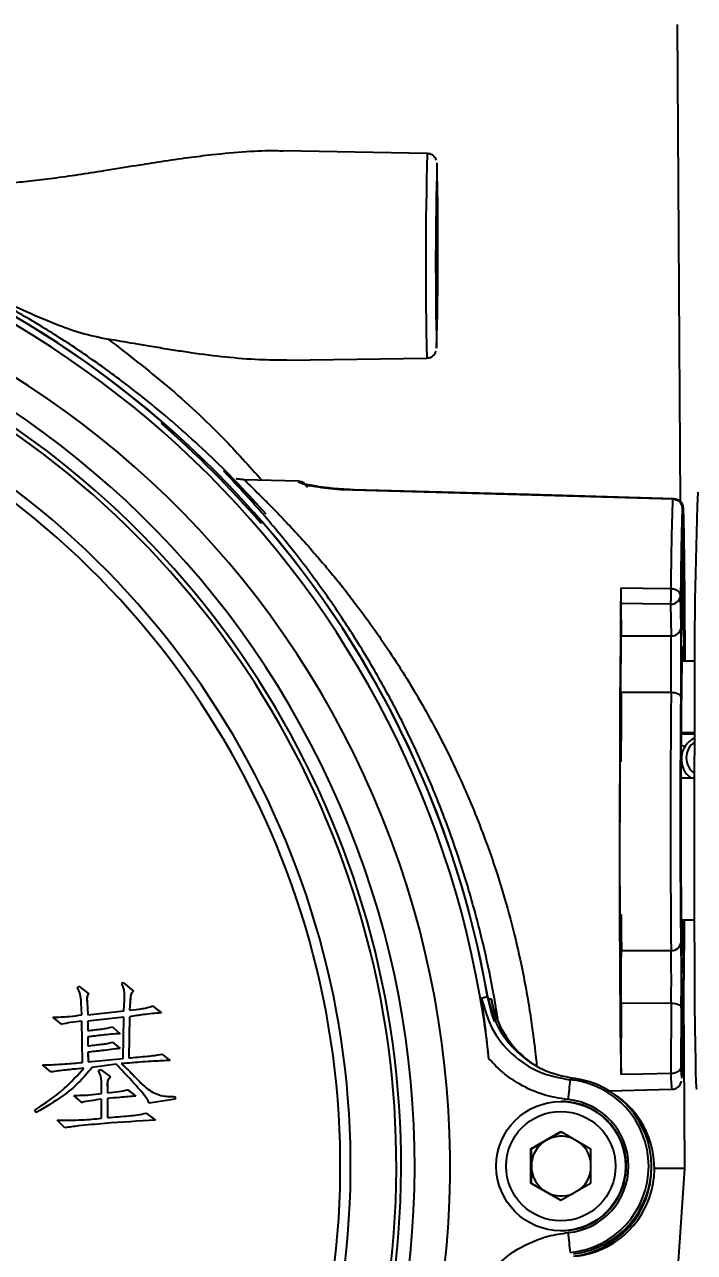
# Model space of a CAD drawing. Header units: millimetres. Extents: x 2448 to 4397, y 790 to 2168.
# Drawn here: x 3039.8 to 3100.4, y 1939.5 to 2050.6 of the extents above; entities that cross this region are included whole.
import ezdxf

# ---------------------------------------------------------------- set-up
doc = ezdxf.new("R2010")
doc.units = ezdxf.units.MM
doc.layers.add('AM_5', color=3, linetype='Continuous', lineweight=25)
doc.styles.add('SLDTEXTSTYLE1', font='txt.shx', dxfattribs={"width": 0.7, "bigfont": 'gbcbig.shx'})
doc.dimstyles.new('SLDDIMSTYLE12$0', dxfattribs={"dimtxt": 12, "dimasz": 10, "dimexe": 0, "dimexo": 0.0625, "dimgap": 0.875, "dimtad": 1, "dimdec": 1, "dimlfac": 1.8, "dimrnd": 1e-09, "dimzin": 12, "dimdsep": 46, "dimtxsty": 'SLDTEXTSTYLE1', "dimcen": 0.09, "dimdle": 8.16, "dimclrd": 3, "dimclre": 3, "dimadec": 0, "dimazin": 3, "dimtfac": 1, "dimtdec": 1, "dimtofl": 0, "dimtmove": 0, "dimatfit": 3, "dimfxl": 0, "dimfrac": 2, "dimtolj": 1, "dimlwd": 5, "dimlwe": 5, "dimarcsym": 0})

# ---------------------------------------------------------------- blocks, each defined once
blk = doc.blocks.new('*D49')
at = {"layer": 'AM_5', "color": 3, "lineweight": 5, "transparency": 16777216}
blk.add_line((3047.35, 2125.96), (3189.16, 2125.96), dxfattribs=at)
at = {"layer": 'AM_5', "color": 3, "linetype": 'Continuous', "lineweight": 5, "transparency": 16777216}
for p, q in [((3189.16, 2115.96), (3189.16, 1866.92)), ((3177.22, 1856.92), (3189.16, 1856.92))]:
    blk.add_line(p, q, dxfattribs=at)
at = {"layer": 'AM_5', "color": 3, "transparency": 16777216}
for points in [[(3187.49, 2115.96), (3190.83, 2115.96), (3189.16, 2125.96)], [(3187.49, 1866.92), (3190.83, 1866.92), (3189.16, 1856.92)]]:
    blk.add_solid(points, dxfattribs=at)
at = {"layer": 'Defpoints', "color": 0, "transparency": 16777216}
for p in [(3047.29, 2125.96), (3177.16, 1856.92), (3189.16, 1856.92)]:
    blk.add_point(p, dxfattribs=at)
at = {"layer": 'AM_5', "color": 0, "transparency": 16777216, "insert": (3182.29, 1991.44), "char_height": 12, "attachment_point": 5, "rotation": 90, "style": 'SLDTEXTSTYLE1'}
blk.add_mtext('\\A1;300', dxfattribs=at)

msp = doc.modelspace()

# ---------------------------------------------------------------- linework, layer by layer
at = {"color": 7, "linetype": 'Continuous', "lineweight": 25}
for p, q in [((3099.155, 2007.463), (3098.871, 2050.634)), ((3076.228, 2038.963), (3063.181, 2039.218)), ((3063.51, 2020.266), (3076.188, 2020.461)), ((3052.294, 2014.631), (3052.167, 2014.531)), ((3052.182, 2014.518), (3052.294, 2014.631)), ((3064.578, 2009.317), (3059.62, 2009.458)), ((3064.56, 2009.271), (3064.85, 2009.131)), ((3064.576, 2009.271), (3064.56, 2009.271)), ((3069.583, 2008.548), (3068.623, 2008.598)), ((3068.704, 2008.561), (3069.468, 2008.53)), ((3069.468, 2008.53), (3069.469, 2008.528)), ((3099.307, 2006.841), (3099.305, 2000.314)), ((3099.393, 2000.314), (3099.419, 2006.84)), ((3061.162, 2005.535), (3061.289, 2005.635)), ((3099.436, 2002.413), (3099.477, 2002.413)), ((3099.198, 1996.103), (3099.155, 1998.97)), ((3093.748, 1998.263), (3093.792, 1995.335)), ((3098.249, 1998.193), (3098.292, 1995.326)), ((3093.792, 1995.335), (3098.292, 1995.326)), ((3100.442, 1993.03), (3099.334, 1993.032)), ((3093.794, 1990.24), (3098.293, 1990.23)), ((3100.407, 1986.555), (3099.216, 1986.557)), ((3099.223, 1986.472), (3100.406, 1986.469)), ((3099.258, 1985.4), (3099.623, 1985.339)), ((3093.655, 1983.945), (3093.756, 1983.945)), ((3100.393, 1982.446), (3099.195, 1982.448)), ((3093.649, 1970.102), (3093.769, 1970.102)), ((3099.284, 1969.632), (3100.392, 1969.63)), ((3093.806, 1966.87), (3093.798, 1967.174)), ((3093.806, 1966.87), (3098.306, 1966.86)), ((3044.575, 1963.52), (3044.69, 1963.635)), ((3044.69, 1963.635), (3045.609, 1962.945)), ((3044.69, 1963.635), (3044.695, 1963.635)), ((3044.695, 1963.635), (3045.614, 1962.945)), ((3045.609, 1962.945), (3045.614, 1962.945)), ((3048.596, 1963.864), (3048.711, 1963.979)), ((3048.711, 1963.979), (3049.63, 1963.175)), ((3048.711, 1963.979), (3048.715, 1963.979)), ((3048.715, 1963.979), (3049.634, 1963.175)), ((3049.63, 1963.175), (3049.634, 1963.175)), ((3044.977, 1961.05), (3044.92, 1962.141)), ((3045.437, 1962.199), (3045.494, 1961.05)), ((3045.437, 1962.199), (3045.441, 1962.199)), ((3045.441, 1962.199), (3045.499, 1961.05)), ((3048.768, 1961.394), (3048.826, 1962.428)), ((3049.343, 1962.256), (3049.285, 1961.452)), ((3049.347, 1962.256), (3049.29, 1961.452)), ((3049.343, 1962.256), (3049.347, 1962.256)), ((3051.353, 1961.854), (3052.157, 1961.222)), ((3051.353, 1961.854), (3051.358, 1961.854)), ((3051.358, 1961.854), (3052.162, 1961.222)), ((3081.732, 1962.497), (3082.009, 1962.496)), ((3093.768, 1955.635), (3093.812, 1962.116)), ((3093.812, 1962.116), (3098.312, 1962.106)), ((3098.312, 1962.106), (3098.268, 1955.733)), ((3099.553, 1947.132), (3099.45, 1962.739)), ((3043.139, 1960.188), (3042.335, 1960.82)), ((3045.494, 1961.05), (3048.768, 1961.394)), ((3048.768, 1960.82), (3045.494, 1960.475)), ((3048.768, 1960.82), (3045.499, 1960.475)), ((3048.711, 1957.086), (3048.768, 1960.82)), ((3049.285, 1960.877), (3049.228, 1957.144)), ((3049.29, 1960.877), (3049.232, 1957.144)), ((3049.285, 1960.877), (3049.29, 1960.877)), ((3052.157, 1961.222), (3052.162, 1961.222)), ((3099.219, 1961.72), (3099.182, 1956.277)), ((3043.139, 1960.188), (3043.144, 1960.188)), ((3045.035, 1956.742), (3044.977, 1960.475)), ((3045.494, 1960.475), (3045.494, 1959.614)), ((3045.494, 1960.475), (3045.499, 1960.475)), ((3045.499, 1960.475), (3045.499, 1959.614)), ((3047.734, 1959.958), (3048.424, 1959.326)), ((3047.734, 1959.958), (3047.739, 1959.958)), ((3047.739, 1959.958), (3048.428, 1959.326)), ((3045.494, 1959.039), (3045.494, 1958.235)), ((3047.734, 1958.58), (3048.424, 1958.005)), ((3047.734, 1958.58), (3047.739, 1958.58)), ((3047.739, 1958.58), (3048.428, 1958.005)), ((3048.424, 1959.326), (3048.428, 1959.326)), ((3045.494, 1957.661), (3045.552, 1956.799)), ((3045.494, 1957.661), (3045.499, 1957.661)), ((3045.499, 1957.661), (3045.556, 1956.799)), ((3048.424, 1958.005), (3048.428, 1958.005)), ((3052.215, 1957.488), (3052.961, 1956.914)), ((3052.215, 1957.488), (3052.219, 1957.488)), ((3052.219, 1957.488), (3052.966, 1956.914)), ((3042.163, 1955.88), (3041.416, 1956.512)), ((3045.552, 1956.799), (3048.711, 1957.086)), ((3048.079, 1956.569), (3045.896, 1956.282)), ((3048.539, 1956.627), (3048.543, 1956.627)), ((3052.961, 1956.914), (3052.966, 1956.914)), ((3099.182, 1956.277), (3099.22, 1955.523)), ((3042.163, 1955.88), (3042.167, 1955.88)), ((3046.471, 1955.995), (3046.643, 1956.11)), ((3046.643, 1956.11), (3047.562, 1955.42)), ((3046.643, 1956.11), (3046.648, 1956.11)), ((3046.648, 1956.11), (3047.567, 1955.42)), ((3047.562, 1955.42), (3047.567, 1955.42)), ((3086.69, 1956.084), (3086.515, 1956.172)), ((3046.758, 1953.927), (3046.758, 1954.674)), ((3047.275, 1954.501), (3047.275, 1953.984)), ((3047.275, 1954.501), (3047.279, 1954.501)), ((3047.279, 1954.501), (3047.279, 1953.984)), ((3049.113, 1954.272), (3049.86, 1953.697)), ((3049.113, 1954.272), (3049.117, 1954.272)), ((3049.117, 1954.272), (3049.864, 1953.697)), ((3092.701, 1954.175), (3098.375, 1954.311)), ((3044.977, 1953.123), (3044.231, 1953.755)), ((3044.977, 1953.123), (3044.982, 1953.123)), ((3046.758, 1951.687), (3046.758, 1953.41)), ((3047.275, 1953.467), (3047.275, 1951.744)), ((3047.275, 1953.467), (3047.279, 1953.467)), ((3047.279, 1953.467), (3047.279, 1951.744)), ((3049.86, 1953.697), (3049.864, 1953.697)), ((3053.421, 1953.41), (3051.066, 1953.065)), ((3051.066, 1953.065), (3051.07, 1953.065)), ((3053.425, 1953.41), (3051.07, 1953.065)), ((3053.421, 1953.64), (3053.421, 1953.41)), ((3053.421, 1953.64), (3053.425, 1953.64)), ((3053.421, 1953.41), (3053.425, 1953.41)), ((3053.425, 1953.64), (3053.425, 1953.41)), ((3088.397, 1953.207), (3088.334, 1953.207)), ((3040.842, 1952.204), (3040.727, 1952.433)), ((3040.842, 1952.204), (3040.846, 1952.204)), ((3050.779, 1952.146), (3051.64, 1951.514)), ((3050.779, 1952.146), (3050.783, 1952.146)), ((3043.426, 1950.825), (3042.737, 1951.514)), ((3043.426, 1950.825), (3043.431, 1950.825)), ((3051.64, 1951.514), (3051.645, 1951.514)), ((3085.616, 1948.916), (3088.316, 1950.475)), ((3085.652, 1948.916), (3087.002, 1949.695)), ((3087.002, 1949.695), (3088.334, 1950.464)), ((3088.316, 1950.475), (3091.016, 1948.916)), ((3085.616, 1945.798), (3085.616, 1948.916)), ((3085.652, 1948.916), (3085.616, 1948.916)), ((3085.652, 1947.357), (3085.652, 1948.916)), ((3091.016, 1948.916), (3091.016, 1945.798)), ((3085.652, 1945.798), (3085.652, 1947.357)), ((3095.875, 1894.635), (3099.553, 1947.132)), ((3088.316, 1944.239), (3085.616, 1945.798)), ((3085.652, 1945.798), (3085.616, 1945.798)), ((3087.002, 1945.019), (3085.652, 1945.798)), ((3091.016, 1945.798), (3088.316, 1944.239)), ((3088.334, 1944.249), (3087.002, 1945.019)), ((3088.316, 1941.507), (3088.378, 1941.507))]:
    msp.add_line(p, q, dxfattribs=at)
at = {"color": 7, "linetype": 'Continuous', "lineweight": 25, "flags": 128}
for points in [[(3077.112, 2038.057), (3077.11, 2038.061), (3077.108, 2038.058)], [(3077.079, 2023.41), (3077.065, 2023.568), (3077.053, 2024.034), (3077.043, 2024.784), (3077.035, 2025.782), (3077.03, 2026.976), (3077.028, 2028.308), (3077.03, 2029.71), (3077.034, 2031.112), (3077.042, 2032.443), (3077.052, 2033.638), (3077.064, 2034.635), (3077.077, 2035.386), (3077.091, 2035.852), (3077.106, 2036.01), (3077.119, 2035.852), (3077.131, 2035.386), (3077.142, 2034.635), (3077.149, 2033.638), (3077.154, 2032.443), (3077.156, 2031.111), (3077.155, 2029.71), (3077.15, 2028.308), (3077.143, 2026.976), (3077.133, 2025.782), (3077.121, 2024.784), (3077.107, 2024.034), (3077.093, 2023.568), (3077.079, 2023.41)], [(3069.468, 2008.53), (3085.687, 2008.077), (3098.431, 2007.721)], [(3098.433, 2007.74), (3085.328, 2008.106), (3069.47, 2008.548)], [(3098.543, 2007.74), (3085.439, 2008.105), (3069.583, 2008.548)], [(3098.433, 2007.74), (3098.432, 2007.742), (3098.431, 2007.721)], [(3099.237, 1995.889), (3099.249, 1996.061), (3099.26, 1996.564), (3099.27, 1997.351), (3099.278, 1998.354), (3099.283, 1999.482), (3099.285, 2000.637), (3099.283, 2001.714), (3099.278, 2002.62), (3099.27, 2003.272), (3099.259, 2003.613), (3099.248, 2003.613), (3099.236, 2003.272), (3099.225, 2002.62), (3099.216, 2001.715), (3099.21, 2000.637), (3099.206, 1999.482), (3099.207, 1998.354), (3099.21, 1997.351), (3099.217, 1996.564), (3099.226, 1996.061), (3099.237, 1995.889)], [(3099.477, 2002.413), (3099.466, 2002.813), (3099.453, 2002.851), (3099.439, 2002.525), (3099.426, 2001.86), (3099.415, 2000.906), (3099.407, 1999.736), (3099.401, 1998.44), (3099.399, 1997.117), (3099.401, 1995.867), (3099.406, 1994.787)], [(3099.547, 1993.032), (3099.542, 1994.405), (3099.531, 1996.761), (3099.516, 1998.901), (3099.498, 2000.794), (3099.477, 2002.413)], [(3093.749, 1999.649), (3093.725, 1997.333), (3093.704, 1994.823), (3093.685, 1992.149), (3093.669, 1989.344), (3093.655, 1986.441), (3093.645, 1983.477), (3093.638, 1980.487), (3093.634, 1977.507), (3093.633, 1974.574), (3093.636, 1971.723), (3093.643, 1968.988), (3093.652, 1966.404), (3093.665, 1964.002), (3093.68, 1961.81), (3093.698, 1959.855), (3093.719, 1958.161), (3093.742, 1956.749), (3093.768, 1955.635)], [(3098.273, 1999.58), (3095.74, 1999.619), (3093.749, 1999.649)], [(3098.249, 1998.193), (3095.729, 1998.232), (3093.748, 1998.263)], [(3099.406, 1994.787), (3099.423, 1993.622), (3099.429, 1993.032)], [(3098.293, 1990.23), (3098.278, 1988.246), (3098.265, 1986.126), (3098.255, 1983.911), (3098.249, 1981.646), (3098.245, 1979.374), (3098.244, 1977.141), (3098.247, 1974.991), (3098.253, 1972.966), (3098.262, 1971.105), (3098.274, 1969.447), (3098.289, 1968.022), (3098.306, 1966.86)], [(3098.293, 1990.23), (3098.469, 1990.22), (3098.638, 1990.192), (3098.794, 1990.146), (3098.932, 1990.084), (3099.045, 1990.009), (3099.129, 1989.923), (3099.181, 1989.831), (3099.2, 1989.734)], [(3093.674, 1988.59), (3093.661, 1985.729), (3093.652, 1982.813), (3093.645, 1979.878), (3093.642, 1976.962), (3093.643, 1974.101), (3093.647, 1971.33), (3093.653, 1968.684), (3093.664, 1966.196), (3093.677, 1963.897)], [(3093.756, 1983.945), (3093.753, 1985.285), (3093.748, 1986.486), (3093.74, 1987.497), (3093.729, 1988.275), (3093.717, 1988.79), (3093.703, 1989.018), (3093.689, 1988.95), (3093.674, 1988.59)], [(3100.417, 1988.772), (3100.404, 1985.922), (3100.395, 1983.018), (3100.388, 1980.095), (3100.385, 1977.186), (3100.385, 1974.326), (3100.388, 1971.547), (3100.394, 1968.884), (3100.403, 1966.366), (3100.416, 1964.024), (3100.431, 1961.885), (3100.449, 1959.973), (3100.469, 1958.312), (3100.492, 1956.921), (3100.516, 1955.816), (3100.543, 1955.01), (3100.57, 1954.513), (3100.599, 1954.33), (3100.601, 1954.329)], [(3093.677, 1963.897), (3093.691, 1963.844), (3093.705, 1964.071), (3093.719, 1964.57), (3093.732, 1965.32), (3093.745, 1966.292), (3093.755, 1967.446), (3093.763, 1968.737), (3093.769, 1970.113)], [(3082.355, 1960.419), (3082.088, 1961.107), (3081.732, 1962.497)], [(3098.312, 1962.106), (3098.487, 1962.098), (3098.657, 1962.076), (3098.813, 1962.04), (3098.95, 1961.992), (3099.063, 1961.934), (3099.148, 1961.867), (3099.2, 1961.795), (3099.219, 1961.72)], [(3098.268, 1955.733), (3095.748, 1955.678), (3093.768, 1955.635)], [(3099.553, 1947.132), (3099.455, 1947.132), (3099.032, 1947.133), (3098.277, 1947.134), (3097.192, 1947.137), (3096.792, 1947.138)]]:
    msp.add_lwpolyline(points, dxfattribs=at)
at = {"color": 7, "linetype": 'Continuous', "lineweight": 25}
for centre, radius in [((3088.325, 1947.357), 5.85), ((3088.316, 1947.357), 4.95)]:
    msp.add_circle(centre, radius, dxfattribs=at)
for centre, radius, start, end in [((3437.695, 2028.939), 361.606, 178.41153, 181.34348), ((3421.019, 2029.02), 344.03, 178.49471, 181.27612), ((2732.858, 2030.494), 344.338, 358.47975, 1.25861), ((2993.909, 1947.359), 88.439, 6.30217, 83.69501), ((2994.018, 1947.363), 89.001, 49.09654, 80.0848), ((2994.016, 1947.359), 89.012, 9.79137, 79.96082), ((2993.911, 1947.36), 84.364, 293.02811, 288.34387), ((2992.753, 1947.361), 82.329, 297.52493, 286.50961), ((2992.559, 1947.361), 81.303, 353.64683, 186.35318), ((2992.55, 1947.362), 80.884, 353.64681, 186.3532), ((2992.511, 1947.361), 76.784, 353.328, 186.67202), ((2992.507, 1947.361), 75.854, 353.328, 186.67202), ((2993.989, 1947.36), 88.863, 40.89394, 49.10323), ((3409.169, 1997.635), 310.901, 178.14084, 179.64159), ((3532.973, 1991.924), 432.568, 177.82659, 180.41759), ((2994.012, 1947.357), 89.009, 9.91396, 40.90033), ((3099.273, 2000.25), 0.137, 27.77271, 74.45204), ((3098.306, 1999.043), 0.852, 266.15079, 355.12714), ((3098.349, 1996.176), 0.852, 266.15079, 355.12714), ((2828.48, 1992.718), 269.825, 359.4717, 0.55369), ((3098.407, 1986.466), 0.816, 0.41741, 6.43293), ((3101.352, 1984.179), 2.128, 116.43812, 234.49335), ((3101.367, 1984.302), 1.699, 124.54165, 235.08697), ((2816.134, 1968.584), 283.366, 357.62762, 0.21174), ((3052.574, 1969.325), 46.806, 356.19034, 0.37598), ((3098.352, 1967.72), 0.861, 266.9029, 356.15911), ((2847.422, 1964.161), 250.898, 359.53075, 0.6165), ((3389.093, 1960.915), 289.864, 178.9524, 180.80263), ((3090.878, 1964.027), 9, 189.79184, 237.00532), ((3136.331, 1949.337), 47.527, 172.95537, 175.12721), ((3088.424, 1947.357), 7.844, 275.40464, 84.59536), ((3088.513, 1947.357), 8.001, 276.91879, 83.08121), ((3104.382, 1955.375), 6.101, 176.63568, 190.04334), ((3088.387, 1947.357), 5.85, 269.91095, 89.99793), ((3088.406, 1947.357), 6.044, 275.40478, 84.59521), ((3088.79, 1947.154), 8.001, 276.80745, 55.06344), ((3088.352, 1947.357), 2.7, 120.00192, 180.00053), ((3088.352, 1947.357), 2.7, 66.58835, 120.00141), ((3088.352, 1947.357), 2.7, 9.33613, 53.40882), ((3088.352, 1947.357), 2.7, 179.99946, 239.99809), ((3088.513, 1947.154), 8.001, 276.80651, 0.66311), ((3088.352, 1947.357), 2.7, 306.60925, 350.66398), ((3088.352, 1947.357), 2.7, 239.9986, 293.39346), ((3136.35, 1945.379), 47.547, 184.87301, 187.04402)]:
    msp.add_arc(centre, radius, start, end, dxfattribs=at)
for points, knots in [([(3032.031, 2036.125), (3032.723, 2036.112), (3034.126, 2036.086), (3036.257, 2036.153), (3038.317, 2036.286), (3040.36, 2036.488), (3042.441, 2036.742), (3044.678, 2037.06), (3047.202, 2037.456), (3049.702, 2037.862), (3052.25, 2038.266), (3054.525, 2038.595), (3057.104, 2038.922), (3059.75, 2039.146), (3061.896, 2039.276), (3062.976, 2039.216), (3063.18, 2039.205)], [0, 0, 0, 0, 0.0638315, 0.1292994, 0.1964949, 0.2545097, 0.3194483, 0.3913377, 0.4654759, 0.5595999, 0.6315423, 0.7127105, 0.7823938, 0.8866865, 0.9785226, 1, 1, 1, 1]), ([(3077.053, 2038.377), (3077.051, 2038.383), (3077.034, 2038.437), (3076.953, 2038.588), (3076.783, 2038.775), (3076.529, 2038.929), (3076.329, 2038.948), (3076.231, 2038.957)], [0, 0, 0, 0, 0.02427314, 0.21505237, 0.45535726, 0.73156053, 1, 1, 1, 1]), ([(3061.618, 2006.378), (3060.819, 2007.255), (3059.253, 2008.975), (3056.808, 2011.406), (3054.366, 2013.668), (3051.932, 2015.762), (3049.138, 2018), (3045.948, 2020.342), (3042.329, 2022.736), (3038.697, 2024.897), (3034.473, 2027.151), (3029.623, 2029.395), (3024.14, 2031.503), (3018.699, 2033.193), (3013.474, 2034.487), (3010.126, 2035.048), (3008.535, 2035.315)], [0, 0, 0, 0, 0.0594736, 0.1166448, 0.1715352, 0.224169, 0.2745739, 0.346546, 0.4161808, 0.4835996, 0.548936, 0.644489, 0.7375495, 0.8287049, 0.91858, 1, 1, 1, 1]), ([(3031.993, 2028.356), (3032.768, 2028.007), (3034.406, 2027.271), (3036.951, 2026.063), (3039.7, 2024.769), (3042.355, 2023.617), (3044.895, 2022.692), (3046.53, 2022.343), (3047.358, 2022.165)], [0, 0, 0, 0, 0.1499789, 0.3168141, 0.5005412, 0.6961262, 0.8460515, 1, 1, 1, 1]), ([(3063.51, 2020.274), (3062.688, 2020.276), (3060.874, 2020.279), (3057.978, 2020.525), (3055.428, 2020.846), (3053.374, 2021.158), (3052.115, 2021.359), (3050.863, 2021.57), (3049.373, 2021.825), (3048.128, 2022.035), (3047.358, 2022.165)], [0, 0, 0, 0, 0.1593498, 0.351373, 0.5462113, 0.6335221, 0.7296713, 0.7763989, 0.8616639, 1, 1, 1, 1]), ([(3047.358, 2022.165), (3049.158, 2020.775), (3052.794, 2017.967), (3057.425, 2013.681), (3060.099, 2010.706), (3061.263, 2009.411)], [0, 0, 0, 0, 0.3563194, 0.7198827, 1, 1, 1, 1]), ([(3076.173, 2020.46), (3076.287, 2020.473), (3076.49, 2020.495), (3076.732, 2020.64), (3076.89, 2020.801), (3076.983, 2020.954), (3077.025, 2021.057), (3077.034, 2021.091), (3077.035, 2021.095)], [0, 0, 0, 0, 0.2866532, 0.509898, 0.6971293, 0.8560925, 0.9836788, 1, 1, 1, 1]), ([(3082.61, 1960.691), (3082.493, 1961.432), (3082.191, 1963.33), (3081.439, 1966.928), (3080.341, 1971.249), (3078.941, 1975.776), (3077.275, 1980.303), (3075.365, 1984.751), (3073.269, 1988.996), (3071.02, 1993.015), (3068.953, 1996.313), (3067.131, 1998.984), (3065.595, 2001.099), (3064.089, 2003.055), (3062.65, 2004.828), (3061.326, 2006.383), (3059.956, 2007.929), (3058.696, 2009.294), (3057.85, 2010.197), (3057.779, 2010.307), (3058.091, 2010.026), (3058.642, 2009.498), (3059.726, 2008.426), (3060.977, 2007.073), (3061.618, 2006.378)], [0, 0, 0, 0, 0.03431322, 0.08789863, 0.14150348, 0.19516799, 0.24901639, 0.30183229, 0.35587645, 0.40910709, 0.46301143, 0.49907969, 0.53470564, 0.57012248, 0.60698437, 0.6426226, 0.67737133, 0.73107129, 0.78470874, 0.8382807, 0.86520216, 0.8921858, 0.94469382, 1, 1, 1, 1]), ([(3059.666, 2009.456), (3059.64, 2009.457), (3059.582, 2009.459), (3059.472, 2009.467), (3059.266, 2009.491), (3059.07, 2009.523), (3058.945, 2009.533), (3058.951, 2009.489), (3058.953, 2009.473)], [0, 0, 0, 0, 0.0266759, 0.057632, 0.1381714, 0.3921, 0.7830179, 1, 1, 1, 1]), ([(3059.745, 2009.385), (3059.74, 2009.382), (3059.728, 2009.372), (3060.443, 2008.681), (3061.315, 2007.822), (3062.187, 2006.949), (3063.281, 2005.819), (3064.61, 2004.397), (3065.841, 2003.022), (3066.958, 2001.715), (3067.885, 2000.594), (3068.851, 1999.388), (3069.87, 1998.066), (3071.081, 1996.424), (3072.475, 1994.433), (3073.962, 1992.149), (3075.441, 1989.71), (3076.835, 1987.222), (3078.165, 1984.638), (3079.428, 1981.953), (3080.591, 1979.225), (3081.654, 1976.45), (3082.752, 1973.247), (3083.795, 1969.671), (3084.599, 1966.303), (3085.142, 1963.561), (3085.503, 1961.436), (3085.755, 1959.689), (3085.933, 1958.283), (3086.057, 1957.198), (3086.116, 1956.617), (3086.142, 1956.361)], [0, 0, 0, 0, 0.03825381, 0.09443072, 0.12040634, 0.1471857, 0.18566479, 0.22011618, 0.25591308, 0.27995736, 0.3029562, 0.32320291, 0.34920409, 0.3754695, 0.40920543, 0.44851193, 0.48337457, 0.51925551, 0.5564037, 0.59166789, 0.62893751, 0.66585337, 0.70215494, 0.75703488, 0.8117615, 0.84800766, 0.88601197, 0.92097997, 0.94829822, 0.97723333, 1, 1, 1, 1]), ([(3064.56, 2009.271), (3064.645, 2009.262), (3064.818, 2009.243), (3065.05, 2009.12), (3065.204, 2008.996), (3065.255, 2008.905), (3065.263, 2008.891)], [0, 0, 0, 0, 0.3050353, 0.6230774, 0.9410359, 1, 1, 1, 1]), ([(3065.389, 2008.748), (3065.359, 2008.814), (3065.316, 2008.907), (3065.196, 2009.048), (3065.093, 2009.14), (3064.974, 2009.215), (3064.804, 2009.291), (3064.665, 2009.307), (3064.574, 2009.317)], [0, 0, 0, 0, 0.3328023, 0.4685493, 0.5875867, 0.6970147, 0.8014067, 1, 1, 1, 1]), ([(3064.85, 2009.131), (3065.035, 2009.079), (3065.409, 2008.974), (3066.355, 2008.8), (3067.464, 2008.649), (3068.287, 2008.591), (3068.704, 2008.561)], [0, 0, 0, 0, 0.2467046, 0.4997683, 0.7468748, 1, 1, 1, 1]), ([(3066.143, 2008.865), (3066.029, 2008.884), (3065.616, 2008.949), (3065.36, 2009.016), (3065.174, 2009.064)], [0, 0, 0, 0, 0.2773342, 1, 1, 1, 1]), ([(3069.47, 2008.548), (3069.12, 2008.565), (3068.448, 2008.597), (3067.524, 2008.682), (3066.764, 2008.771), (3066.183, 2008.851), (3065.79, 2008.895), (3065.579, 2008.902), (3065.532, 2008.851), (3065.516, 2008.834)], [0, 0, 0, 0, 0.1987933, 0.3812294, 0.5468936, 0.6957341, 0.8273652, 0.9422922, 1, 1, 1, 1]), ([(3098.547, 2007.721), (3098.546, 2007.732), (3098.545, 2007.749), (3098.544, 2007.738), (3098.543, 2007.735)], [0, 0, 0, 0, 0.6739025, 1, 1, 1, 1]), ([(3099.307, 2006.841), (3099.292, 2006.445), (3099.262, 2005.657), (3099.221, 2003.709), (3099.185, 2001.481), (3099.165, 1999.811), (3099.155, 1998.971)], [0, 0, 0, 0, 0.28139, 0.5594014, 0.7783752, 1, 1, 1, 1]), ([(3099.564, 1993.031), (3099.563, 1993.697), (3099.558, 1995.957), (3099.538, 1999.27), (3099.506, 2002.745), (3099.467, 2005.41), (3099.435, 2006.362), (3099.419, 2006.84)], [0, 0, 0, 0, 0.09447823, 0.32081503, 0.54723997, 0.77300075, 1, 1, 1, 1]), ([(3093.749, 1999.649), (3093.749, 1999.596), (3093.748, 1999.491), (3093.746, 1999.306), (3093.746, 1999.108), (3093.745, 1998.903), (3093.745, 1998.705), (3093.746, 1998.527), (3093.747, 1998.374), (3093.748, 1998.3), (3093.748, 1998.263)], [0, 0, 0, 0, 0.1283635, 0.2500124, 0.3716565, 0.5000061, 0.6283551, 0.7500067, 0.8716565, 1, 1, 1, 1]), ([(3098.273, 1999.58), (3098.273, 1999.528), (3098.273, 1999.423), (3098.271, 1999.235), (3098.268, 1999.035), (3098.265, 1998.834), (3098.261, 1998.639), (3098.257, 1998.46), (3098.253, 1998.304), (3098.25, 1998.229), (3098.249, 1998.193)], [0, 0, 0, 0, 0.1234245, 0.25, 0.3765755, 0.5, 0.6234245, 0.75, 0.8765755, 1, 1, 1, 1]), ([(3099.305, 2000.314), (3099.306, 1999.92), (3099.306, 1999.054), (3099.312, 1997.883), (3099.319, 1997.392), (3099.323, 1997.149)], [0, 0, 0, 0, 0.2959413, 0.6513942, 1, 1, 1, 1]), ([(3099.325, 1996.993), (3099.33, 1996.822), (3099.341, 1996.474), (3099.36, 1996.886), (3099.376, 1997.839), (3099.387, 1999.048), (3099.391, 1999.918), (3099.393, 2000.314)], [0, 0, 0, 0, 0.2218607, 0.4514382, 0.6634041, 0.8470778, 1, 1, 1, 1]), ([(3099.332, 1996.769), (3099.331, 1996.774), (3099.331, 1996.787), (3099.326, 1996.929), (3099.323, 1997.094), (3099.322, 1997.149)], [0, 0, 0, 0, 0.2550502, 0.7510526, 1, 1, 1, 1]), ([(3099.21, 1994.62), (3099.21, 1994.713), (3099.208, 1995.335), (3099.203, 1995.75), (3099.198, 1996.103)], [0, 0, 0, 0, 0.1500877, 1, 1, 1, 1]), ([(3099.336, 1994.369), (3099.327, 1994.322), (3099.311, 1994.226), (3099.285, 1993.459), (3099.26, 1992.254), (3099.237, 1990.619), (3099.216, 1988.629), (3099.199, 1986.358), (3099.186, 1983.894), (3099.182, 1982.186), (3099.179, 1981.332)], [0, 0, 0, 0, 0.1194482, 0.2452414, 0.3710345, 0.4968276, 0.6226207, 0.7484138, 0.8742069, 1, 1, 1, 1]), ([(3099.2, 1989.734), (3099.202, 1990.001), (3099.206, 1990.531), (3099.21, 1991.423), (3099.213, 1992.339), (3099.214, 1993.251), (3099.213, 1994.029), (3099.211, 1994.453), (3099.21, 1994.62)], [0, 0, 0, 0, 0.1782755, 0.3535746, 0.5310778, 0.7077515, 0.8848219, 1, 1, 1, 1]), ([(3093.794, 1990.24), (3093.786, 1989.252), (3093.77, 1987.276), (3093.761, 1985.04), (3093.756, 1983.923)], [0, 0, 0, 0, 0.5001212, 1, 1, 1, 1]), ([(3099.211, 1967.663), (3099.203, 1968.226), (3099.186, 1969.397), (3099.167, 1972.02), (3099.155, 1975.258), (3099.152, 1978.999), (3099.159, 1982.884), (3099.175, 1986.594), (3099.192, 1988.714), (3099.2, 1989.734)], [0, 0, 0, 0, 0.1296318, 0.2690147, 0.4151076, 0.5638023, 0.7173624, 0.8639594, 1, 1, 1, 1]), ([(3099.179, 1981.332), (3099.178, 1980.478), (3099.175, 1978.77), (3099.178, 1976.306), (3099.185, 1974.035), (3099.197, 1972.046), (3099.213, 1970.41), (3099.233, 1969.205), (3099.256, 1968.438), (3099.272, 1968.342), (3099.28, 1968.295)], [0, 0, 0, 0, 0.125794, 0.251588, 0.3773819, 0.5031759, 0.6289699, 0.7547639, 0.8805578, 1, 1, 1, 1]), ([(3093.769, 1970.107), (3093.773, 1969.625), (3093.783, 1968.348), (3093.797, 1967.437), (3093.806, 1966.87)], [0, 0, 0, 0, 0.3774873, 1, 1, 1, 1]), ([(3099.265, 1955.354), (3099.271, 1955.349), (3099.294, 1955.33), (3099.336, 1956.373), (3099.389, 1958.437), (3099.438, 1961.519), (3099.481, 1965.253), (3099.504, 1968.203), (3099.515, 1969.632)], [0, 0, 0, 0, 0.0644111, 0.2538951, 0.4434336, 0.6330363, 0.8222801, 1, 1, 1, 1]), ([(3099.219, 1961.72), (3099.222, 1962.321), (3099.229, 1963.57), (3099.229, 1965.427), (3099.222, 1966.86), (3099.215, 1967.402), (3099.211, 1967.663)], [0, 0, 0, 0, 0.2705693, 0.5623498, 0.7894287, 1, 1, 1, 1]), ([(3093.791, 1967.237), (3093.79, 1967.242), (3093.787, 1967.278), (3093.78, 1967.119), (3093.771, 1966.755), (3093.762, 1966.17), (3093.755, 1965.428), (3093.75, 1964.57), (3093.748, 1963.959), (3093.747, 1963.654)], [0, 0, 0, 0, 0.0274928, 0.1895774, 0.3516619, 0.5137464, 0.6758309, 0.8379155, 1, 1, 1, 1]), ([(3044.92, 1962.141), (3044.903, 1962.412), (3044.874, 1962.894), (3044.666, 1963.329), (3044.575, 1963.52)], [0, 0, 0, 0, 0.5611214, 1, 1, 1, 1]), ([(3045.609, 1962.945), (3045.578, 1962.931), (3045.515, 1962.901), (3045.456, 1962.772), (3045.416, 1962.539), (3045.429, 1962.335), (3045.437, 1962.199)], [0, 0, 0, 0, 0.1238146, 0.2490537, 0.4992146, 1, 1, 1, 1]), ([(3045.614, 1962.945), (3045.582, 1962.931), (3045.519, 1962.901), (3045.46, 1962.772), (3045.42, 1962.539), (3045.433, 1962.335), (3045.441, 1962.199)], [0, 0, 0, 0, 0.1238146, 0.2490537, 0.4992146, 1, 1, 1, 1]), ([(3048.826, 1962.428), (3048.842, 1962.708), (3048.872, 1963.206), (3048.68, 1963.664), (3048.596, 1963.864)], [0, 0, 0, 0, 0.5617625, 1, 1, 1, 1]), ([(3049.63, 1963.175), (3049.56, 1963.112), (3049.418, 1962.984), (3049.356, 1962.642), (3049.348, 1962.402), (3049.343, 1962.256)], [0, 0, 0, 0, 0.2754663, 0.5570589, 1, 1, 1, 1]), ([(3049.634, 1963.175), (3049.564, 1963.112), (3049.422, 1962.984), (3049.36, 1962.642), (3049.352, 1962.402), (3049.347, 1962.256)], [0, 0, 0, 0, 0.2754663, 0.5570589, 1, 1, 1, 1]), ([(3093.747, 1963.654), (3093.747, 1963.249), (3093.746, 1962.439), (3093.75, 1961.358), (3093.757, 1960.552), (3093.766, 1960.095), (3093.773, 1960.099), (3093.775, 1960.1)], [0, 0, 0, 0, 0.2148429, 0.4296857, 0.6445286, 0.8593714, 1, 1, 1, 1]), ([(3049.285, 1961.452), (3049.677, 1961.504), (3050.222, 1961.577), (3050.924, 1961.676), (3051.211, 1961.795), (3051.353, 1961.854)], [0, 0, 0, 0, 0.5612182, 0.7817784, 1, 1, 1, 1]), ([(3081.136, 1962.575), (3081.24, 1962.595), (3081.425, 1962.632), (3081.61, 1962.667), (3081.692, 1962.682)], [0, 0, 0, 0, 0.56, 1, 1, 1, 1]), ([(3081.813, 1957.067), (3081.706, 1958.028), (3081.492, 1959.96), (3081.255, 1961.7), (3081.136, 1962.575)], [0, 0, 0, 0, 0.49755734, 1, 1, 1, 1]), ([(3081.136, 1962.575), (3081.397, 1961.628), (3081.918, 1959.732), (3083.798, 1957.408), (3086.265, 1955.719), (3088.197, 1955.35), (3089.162, 1955.166)], [0, 0, 0, 0, 0.2496929, 0.49994, 0.7499529, 1, 1, 1, 1]), ([(3081.692, 1962.682), (3081.945, 1961.753), (3082.45, 1959.897), (3084.267, 1957.607), (3086.651, 1955.914), (3088.534, 1955.505), (3089.477, 1955.3)], [0, 0, 0, 0, 0.2500466, 0.4994486, 0.7493959, 1, 1, 1, 1]), ([(3082.009, 1962.496), (3082.02, 1962.486), (3082.032, 1962.474), (3082.089, 1962.188), (3082.096, 1962.15)], [0, 0, 0, 0, 0.86899956, 1, 1, 1, 1]), ([(3042.335, 1960.82), (3042.83, 1960.837), (3043.715, 1960.867), (3044.592, 1960.994), (3044.977, 1961.05)], [0, 0, 0, 0, 0.559714, 1, 1, 1, 1]), ([(3052.157, 1961.222), (3051.619, 1961.176), (3050.658, 1961.095), (3049.705, 1960.944), (3049.285, 1960.877)], [0, 0, 0, 0, 0.55994484, 1, 1, 1, 1]), ([(3052.162, 1961.222), (3051.623, 1961.176), (3050.662, 1961.095), (3049.709, 1960.944), (3049.29, 1960.877)], [0, 0, 0, 0, 0.55994484, 1, 1, 1, 1]), ([(3044.977, 1960.475), (3044.631, 1960.442), (3044.012, 1960.381), (3043.406, 1960.247), (3043.139, 1960.188)], [0, 0, 0, 0, 0.5605128, 1, 1, 1, 1]), ([(3045.494, 1959.614), (3045.915, 1959.662), (3046.502, 1959.73), (3047.254, 1959.824), (3047.574, 1959.914), (3047.734, 1959.958)], [0, 0, 0, 0, 0.5605179, 0.7807563, 1, 1, 1, 1]), ([(3048.424, 1959.326), (3048.149, 1959.318), (3047.6, 1959.301), (3046.625, 1959.181), (3045.923, 1959.093), (3045.494, 1959.039)], [0, 0, 0, 0, 0.2796657, 0.5597908, 1, 1, 1, 1]), ([(3045.494, 1958.235), (3045.915, 1958.284), (3046.502, 1958.351), (3047.254, 1958.446), (3047.574, 1958.535), (3047.734, 1958.58)], [0, 0, 0, 0, 0.5605179, 0.7807563, 1, 1, 1, 1]), ([(3048.424, 1958.005), (3047.877, 1957.938), (3046.901, 1957.819), (3045.924, 1957.709), (3045.494, 1957.661)], [0, 0, 0, 0, 0.5599992, 1, 1, 1, 1]), ([(3048.428, 1958.005), (3047.882, 1957.938), (3046.906, 1957.819), (3045.929, 1957.709), (3045.499, 1957.661)], [0, 0, 0, 0, 0.5599992, 1, 1, 1, 1]), ([(3049.228, 1957.144), (3049.787, 1957.195), (3050.566, 1957.266), (3051.564, 1957.367), (3051.998, 1957.448), (3052.215, 1957.488)], [0, 0, 0, 0, 0.5601054, 0.7801414, 1, 1, 1, 1]), ([(3040.727, 1952.433), (3041.64, 1953.041), (3043.271, 1954.125), (3044.576, 1955.583), (3045.15, 1956.225)], [0, 0, 0, 0, 0.55998142, 1, 1, 1, 1]), ([(3045.896, 1956.282), (3045.501, 1955.816), (3044.711, 1954.884), (3043.027, 1953.481), (3041.67, 1952.688), (3040.842, 1952.204)], [0, 0, 0, 0, 0.27997, 0.5601155, 1, 1, 1, 1]), ([(3041.416, 1956.512), (3042.093, 1956.531), (3043.302, 1956.565), (3044.505, 1956.688), (3045.035, 1956.742)], [0, 0, 0, 0, 0.5598354, 1, 1, 1, 1]), ([(3045.15, 1956.225), (3044.811, 1956.188), (3044.253, 1956.128), (3043.476, 1956.043), (3042.818, 1955.969), (3042.381, 1955.91), (3042.163, 1955.88)], [0, 0, 0, 0, 0.3400129, 0.5600221, 0.7800284, 1, 1, 1, 1]), ([(3051.066, 1953.065), (3050.921, 1953.312), (3050.63, 1953.808), (3050.047, 1954.447), (3049.217, 1955.383), (3048.548, 1956.08), (3048.079, 1956.569)], [0, 0, 0, 0, 0.18573971, 0.37260531, 0.5594855, 1, 1, 1, 1]), ([(3052.961, 1956.914), (3052.459, 1956.895), (3051.633, 1956.863), (3050.483, 1956.778), (3049.511, 1956.707), (3048.863, 1956.653), (3048.539, 1956.627)], [0, 0, 0, 0, 0.3399686, 0.5599789, 0.7799898, 1, 1, 1, 1]), ([(3048.539, 1956.627), (3048.945, 1956.247), (3049.757, 1955.487), (3050.783, 1954.319), (3052.103, 1953.66), (3052.98, 1953.646), (3053.421, 1953.64)], [0, 0, 0, 0, 0.2809181, 0.5618322, 0.7793916, 1, 1, 1, 1]), ([(3052.966, 1956.914), (3052.464, 1956.895), (3051.637, 1956.863), (3050.488, 1956.778), (3049.515, 1956.707), (3048.867, 1956.653), (3048.543, 1956.627)], [0, 0, 0, 0, 0.3399686, 0.5599789, 0.7799898, 1, 1, 1, 1]), ([(3048.543, 1956.627), (3048.949, 1956.247), (3049.762, 1955.487), (3050.788, 1954.319), (3052.108, 1953.66), (3052.984, 1953.646), (3053.425, 1953.64)], [0, 0, 0, 0, 0.2809181, 0.5618322, 0.7793916, 1, 1, 1, 1]), ([(3088.975, 1953.374), (3088.211, 1953.495), (3086.685, 1953.735), (3084.719, 1954.638), (3083.071, 1955.748), (3082.233, 1956.627), (3081.813, 1957.067)], [0, 0, 0, 0, 0.2806316, 0.559596, 0.7791291, 1, 1, 1, 1]), ([(3099.182, 1956.278), (3099.172, 1956.218), (3099.151, 1956.098), (3099.02, 1955.955), (3098.858, 1955.856), (3098.699, 1955.792), (3098.51, 1955.745), (3098.363, 1955.737), (3098.292, 1955.733)], [0, 0, 0, 0, 0.2493095, 0.4989061, 0.6327389, 0.7498581, 0.8802794, 1, 1, 1, 1]), ([(3046.758, 1954.674), (3046.756, 1954.933), (3046.752, 1955.395), (3046.557, 1955.812), (3046.471, 1955.995)], [0, 0, 0, 0, 0.5612569, 1, 1, 1, 1]), ([(3047.562, 1955.42), (3047.488, 1955.359), (3047.338, 1955.237), (3047.26, 1954.892), (3047.269, 1954.65), (3047.275, 1954.501)], [0, 0, 0, 0, 0.27727, 0.5579293, 1, 1, 1, 1]), ([(3047.567, 1955.42), (3047.492, 1955.359), (3047.343, 1955.237), (3047.265, 1954.892), (3047.274, 1954.65), (3047.279, 1954.501)], [0, 0, 0, 0, 0.27727, 0.5579293, 1, 1, 1, 1]), ([(3089.477, 1955.3), (3089.418, 1955.275), (3089.313, 1955.231), (3089.208, 1955.186), (3089.162, 1955.166)], [0, 0, 0, 0, 0.56, 1, 1, 1, 1]), ([(3098.292, 1955.733), (3098.287, 1955.733), (3098.28, 1955.733), (3098.272, 1955.733), (3098.268, 1955.733)], [0, 0, 0, 0, 0.56, 1, 1, 1, 1]), ([(3047.275, 1953.984), (3047.622, 1954.016), (3048.241, 1954.073), (3048.847, 1954.211), (3049.113, 1954.272)], [0, 0, 0, 0, 0.5607897, 1, 1, 1, 1]), ([(3098.377, 1954.328), (3098.432, 1954.326), (3098.607, 1954.319), (3098.859, 1954.447), (3099.068, 1954.644), (3099.211, 1954.89), (3099.235, 1954.999), (3099.241, 1955.034), (3099.242, 1955.04)], [0, 0, 0, 0, 0.091881, 0.295682, 0.459049, 0.6095208, 0.9377721, 1, 1, 1, 1]), ([(3044.231, 1953.755), (3044.704, 1953.76), (3045.55, 1953.77), (3046.389, 1953.879), (3046.758, 1953.927)], [0, 0, 0, 0, 0.5597741, 1, 1, 1, 1]), ([(3046.758, 1953.41), (3046.424, 1953.365), (3045.828, 1953.286), (3045.237, 1953.173), (3044.977, 1953.123)], [0, 0, 0, 0, 0.56022, 1, 1, 1, 1]), ([(3049.86, 1953.697), (3049.377, 1953.656), (3048.515, 1953.583), (3047.654, 1953.503), (3047.275, 1953.467)], [0, 0, 0, 0, 0.5599974, 1, 1, 1, 1]), ([(3049.864, 1953.697), (3049.382, 1953.656), (3048.52, 1953.583), (3047.658, 1953.503), (3047.279, 1953.467)], [0, 0, 0, 0, 0.5599974, 1, 1, 1, 1]), ([(3047.275, 1951.744), (3047.932, 1951.797), (3048.847, 1951.872), (3050.02, 1951.982), (3050.526, 1952.092), (3050.779, 1952.146)], [0, 0, 0, 0, 0.5602107, 0.7802949, 1, 1, 1, 1]), ([(3042.737, 1951.514), (3043.489, 1951.511), (3044.832, 1951.504), (3046.169, 1951.631), (3046.758, 1951.687)], [0, 0, 0, 0, 0.559723, 1, 1, 1, 1]), ([(3051.64, 1951.514), (3050.103, 1951.427), (3048.164, 1951.317), (3045.827, 1951.11), (3044.622, 1951.007), (3043.825, 1950.886), (3043.426, 1950.825)], [0, 0, 0, 0, 0.5600481, 0.7067506, 0.8534517, 1, 1, 1, 1]), ([(3081.813, 1937.646), (3082.355, 1938.199), (3083.435, 1939.303), (3085.311, 1940.381), (3087.172, 1941.079), (3088.373, 1941.253), (3088.975, 1941.34)], [0, 0, 0, 0, 0.2806173, 0.559574, 0.7791194, 1, 1, 1, 1])]:
    msp.add_open_spline(points, degree=3, knots=knots, dxfattribs=at)
for points in [[(3098.431, 2007.721), (3098.547, 2007.705), (3098.778, 2007.673), (3099.067, 2007.469), (3099.268, 2007.181), (3099.294, 2006.954), (3099.307, 2006.841)], [(3099.419, 2006.841), (3099.407, 2006.954), (3099.382, 2007.181), (3099.181, 2007.468), (3098.893, 2007.673), (3098.662, 2007.705), (3098.547, 2007.721)], [(3099.155, 1998.971), (3099.141, 1999.049), (3099.114, 1999.206), (3098.91, 1999.405), (3098.62, 1999.546), (3098.389, 1999.569), (3098.273, 1999.58)], [(3093.792, 1995.335), (3093.79, 1995.471), (3093.785, 1995.744), (3093.776, 1995.856), (3093.766, 1995.735), (3093.757, 1995.37), (3093.748, 1994.791), (3093.741, 1994.037), (3093.735, 1993.159), (3093.733, 1992.531), (3093.732, 1992.217)], [(3093.732, 1992.217), (3093.732, 1991.833), (3093.731, 1991.065), (3093.734, 1990.03), (3093.741, 1989.217), (3093.75, 1988.709), (3093.761, 1988.556), (3093.773, 1988.779), (3093.784, 1989.336), (3093.791, 1989.939), (3093.794, 1990.24)], [(3093.779, 1960.078), (3093.784, 1960.166), (3093.792, 1960.341), (3093.804, 1961.073), (3093.809, 1961.768), (3093.812, 1962.116)]]:
    msp.add_open_spline(points, degree=3, dxfattribs=at)

# ---------------------------------------------------------------- dimensions: what is measured, and where the dimension line sits
at = {"layer": 'AM_5'}
dim = msp.add_linear_dim(base=(3189.161, 1856.92), p1=(3047.29, 2125.962), p2=(3177.161, 1856.92), angle=90, text='300', dimstyle='SLDDIMSTYLE12$0', override={"dimlfac": 1, "dimpost": ''}, dxfattribs=at)
dim.commit()
dim.dimension.update_dxf_attribs({"geometry": '*D49', "text_midpoint": (3182.286, 1991.441)})

doc.saveas('drawing.dxf')
